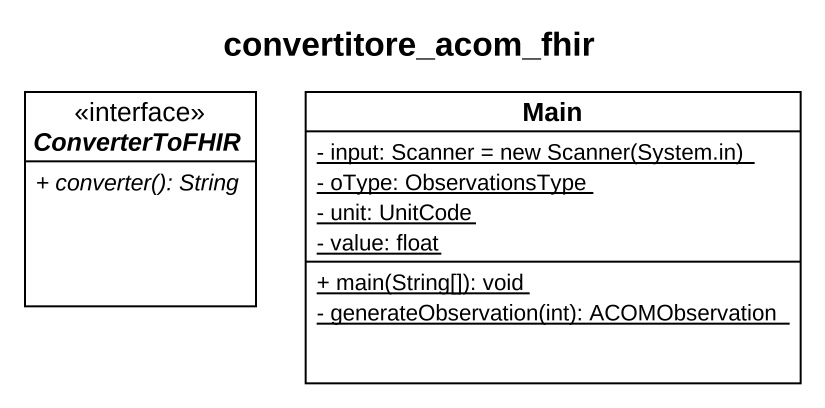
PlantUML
@startuml
title convertitore_acom_fhir
hide circle
hide empty members
skinparam classAttributeIconSize 0
interface ConverterToFHIR <<interface>> {
  {abstract} + converter(): String
}
class Main {
  {static} {field} - input: Scanner = new Scanner(System.in)
  {static} - oType: ObservationsType
  {static} - unit: UnitCode
  {static} - value: float
  {static} + main(String[]): void
  {static} - generateObservation(int): ACOMObservation
}
@enduml
